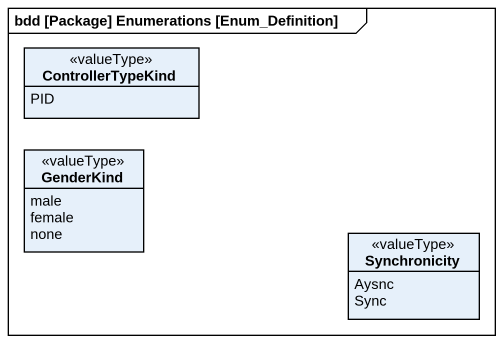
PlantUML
@startuml
mainframe bdd [Package] Enumerations [Enum_Definition]
hide circle
hide empty members
enum ControllerTypeKind <<valueType>> {
  PID
}
enum GenderKind <<valueType>> {
  male
  female
  none
}
enum Synchronicity <<valueType>> {
  Aysnc
  Sync
}
@enduml
